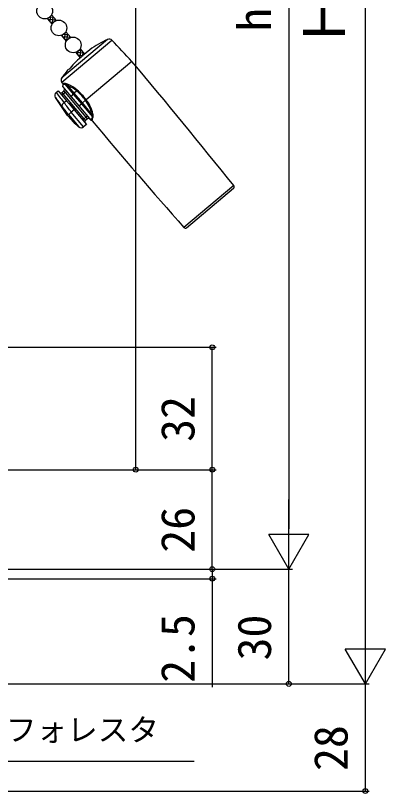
# Model space of a CAD drawing. Units: millimetres, scale not verified. Extents: x -525 to 525, y -783 to 778.
# Drawn here: x -190.4 to -93.8, y 48.7 to 252 of the extents above; entities that cross this region are included whole.
import ezdxf
from ezdxf.enums import TextEntityAlignment as Align

# ---------------------------------------------------------------- set-up
doc = ezdxf.new("R2010")
doc.units = ezdxf.units.MM
doc.header["$LTSCALE"] = 4
doc.layers.add('0-6_YKK_13', color=4, linetype='Continuous')
doc.layers.add('0-8_YKK_D', color=6, linetype='Continuous')
doc.styles.add('ＭＳ ゴシック', font='')
doc.styles.get('ＭＳ ゴシック').set_extended_font_data('MS Gothic')

msp = doc.modelspace()

# ---------------------------------------------------------------- linework, layer by layer
at = {"layer": '0-6_YKK_13'}
for p, q in [((-180.992, 252.239), (-179.717, 250.719)), ((-182.141, 251.275), (-180.866, 249.755)), ((-181.979, 251.082), (-179.866, 250.897)), ((-181.943, 251.039), (-181.914, 251.367)), ((-181.447, 251.673), (-180.443, 251.585)), ((-181.402, 250.394), (-180.426, 250.309)), ((-181.366, 250.351), (-181.231, 251.891)), ((-180.766, 249.92), (-180.604, 251.777)), ((-180.073, 250.561), (-180.026, 251.089)), ((-178.413, 246.832), (-177.138, 245.312)), ((-178.177, 246.551), (-176.064, 246.366)), ((-178.141, 246.508), (-178.101, 246.966)), ((-177.808, 247.156), (-176.641, 247.054)), ((-177.564, 245.82), (-177.411, 247.564)), ((-177.291, 247.748), (-177.218, 247.742)), ((-177.264, 247.796), (-175.988, 246.276)), ((-176.946, 245.603), (-176.802, 247.246)), ((-176.259, 246.164), (-176.225, 246.558)), ((-166.353, 245.774), (-178.316, 235.736)), ((-178.304, 234.574), (-165.211, 245.56)), ((-177.6, 245.863), (-176.777, 245.791)), ((-174.685, 242.389), (-173.501, 240.978)), ((-174.678, 242.381), (-174.677, 242.392)), ((-174.613, 242.415), (-172.6, 242.239)), ((-174.101, 241.693), (-174.006, 242.773)), ((-173.796, 242.981), (-173.178, 242.927)), ((-173.536, 243.353), (-172.358, 241.949)), ((-173.523, 241.005), (-173.338, 243.118)), ((-171.017, 243.074), (-172.932, 241.467)), ((-172.839, 241.546), (-172.761, 242.43)), ((-174.136, 241.736), (-172.756, 241.615)), ((-173.559, 241.048), (-173.434, 241.037)), ((-159.998, 240.055), (-171.964, 230.014)), ((-176.516, 237.96), (-176.56, 238.012)), ((-178.044, 234.219), (-178.304, 234.574)), ((-178.042, 233.4), (-177.988, 234.016)), ((-177.51, 234.094), (-175.343, 231.512)), ((-179.806, 231.919), (-179.268, 232.371)), ((-179.268, 232.371), (-177.069, 229.751)), ((-177.782, 232.312), (-178.242, 231.927)), ((-177.92, 231.544), (-178.242, 231.927)), ((-178.042, 233.4), (-175.844, 230.78)), ((-177.92, 231.544), (-177.461, 231.929)), ((-177.461, 231.929), (-177.782, 232.312)), ((-177.461, 231.929), (-177.078, 232.251)), ((-175.099, 231.77), (-176.721, 233.703)), ((-174.427, 232.334), (-175.099, 231.77)), ((-176.851, 225.914), (-179.986, 230.586)), ((-178.303, 231.222), (-177.92, 231.544)), ((-172.457, 225.032), (-177.92, 231.544)), ((-175.844, 230.78), (-175.343, 231.512)), ((-175.844, 230.78), (-173.864, 228.42)), ((-175.343, 231.512), (-173.21, 228.969)), ((-172.939, 229.196), (-175.099, 231.77)), ((-172.133, 229.873), (-172.939, 229.196)), ((-172.133, 229.873), (-171.964, 230.014)), ((-176.375, 228.924), (-175.09, 227.392)), ((-173.864, 228.42), (-173.21, 228.969)), ((-173.864, 228.42), (-170.65, 224.59)), ((-173.21, 228.969), (-172.939, 229.196)), ((-173.21, 228.969), (-170.303, 225.505)), ((-170.523, 226.317), (-172.939, 229.196)), ((-176.851, 225.914), (-176.587, 226.136)), ((-176.587, 226.136), (-176.586, 226.136)), ((-176.586, 226.136), (-173.909, 222.945)), ((-175.09, 227.392), (-175.83, 226.771)), ((-175.828, 226.767), (-175.83, 226.771)), ((-172.617, 222.94), (-175.828, 226.767)), ((-175.09, 227.392), (-171.876, 223.562)), ((-171.614, 225.739), (-171.997, 225.418)), ((-172.457, 225.032), (-172.84, 224.711)), ((-172.457, 225.032), (-172.135, 224.649)), ((-172.135, 224.649), (-171.676, 225.035)), ((-171.997, 225.418), (-171.676, 225.035)), ((-170.621, 224.588), (-170.65, 224.59)), ((-171.876, 223.562), (-172.617, 222.94)), ((-133.368, 207.558), (-146.408, 196.616)), ((-145.712, 196.563), (-133.437, 206.863))]:
    msp.add_line(p, q, dxfattribs=at)
for points in [[(-177.562, 234.269), (-177.913, 234.228), (-178.01, 234.221), (-178.045, 234.219), (-178.044, 234.22)], [(-177.987, 234.016), (-177.988, 234.016), (-177.956, 234.02), (-177.865, 234.032), (-177.715, 234.055), (-177.51, 234.094)], [(-177.51, 234.094), (-177.204, 233.976), (-176.721, 233.703)], [(-177.461, 231.929), (-171.997, 225.418), (-172.457, 225.032)], [(-178.822, 229.026), (-178.707, 228.876), (-178.341, 228.405)], [(-176.375, 228.924), (-177.069, 229.751), (-177.717, 229.208)], [(-175.09, 227.392), (-174.86, 227.585), (-176.145, 229.117), (-176.375, 228.924)], [(-170.523, 226.317), (-170.353, 225.81), (-170.303, 225.505)], [(-170.303, 225.505), (-170.426, 225.211), (-170.514, 224.959), (-170.574, 224.762), (-170.61, 224.635), (-170.622, 224.589), (-170.621, 224.593)], [(-170.418, 224.487), (-170.419, 224.483), (-170.409, 224.531), (-170.383, 224.653), (-170.337, 224.847), (-170.263, 225.107), (-170.151, 225.419)]]:
    msp.add_lwpolyline(points, dxfattribs=at)
for centre in [(-182.793, 253.219), (-179.065, 248.776), (-175.337, 244.333)]:
    msp.add_circle(centre, 2.05, dxfattribs=at)
for centre, radius, start, end in [((-153.716, 218.566), 30, 114.91336, 125.21981), ((-165.932, 244.867), 1, 43.86879, 114.91336), ((-525.675, -100.944), 500, 43, 43.86879), ((-153.716, 218.566), 29.896, 130, 138.65727), ((-1543.858, -921.141), 1806.5, 38.66742, 40), ((-153.716, 218.566), 30, 139.59407, 145.08664), ((-177.831, 239.638), 2.132, 308.08066, 321.59628), ((-177.496, 235.164), 1, 145.08664, 216.13121), ((-178.287, 234.042), 0.3, 355.0979, 36.08699), ((-177.576, 232.382), 1.887, 60.43392, 89.59767), ((-177.828, 234.095), 0.317, 359.82581, 33.2347), ((-177.029, 233.946), 0.392, 321.81457, 11.4072), ((-180.869, 224.758), 10.182, 49.77589, 65.49037), ((-179.169, 231.153), 0.993, 129.78669, 211.37531), ((-112.595, 281.511), 83.525, 216.43261, 218.76977), ((-178.563, 232.31), 0.5, 220, 310), ((-178.104, 232.695), 0.5, 310, 40), ((-180.211, 225.252), 9.144, 50.76461, 67.56232), ((-175.029, 232.884), 0.815, 317.55365, 334.48996), ((-183.373, 221.7), 13.896, 36.0829, 49.92597), ((-184.111, 221.118), 15.056, 36.21989, 49.30203), ((-147.572, 253.535), 39.715, 215.2981, 218.10674), ((-174.232, 230.706), 1.373, 129.16916, 144.06203), ((-167.476, 223.654), 7.784, 125.21078, 126.83674), ((-181.971, 221.618), 12.842, 40, 40.06834), ((-178.535, 224.83), 8.149, 10.51023, 38.22402), ((-178.962, 224.413), 8.964, 12.39787, 38.6776), ((-370.781, 77.753), 244.395, 37.38327, 38.05567), ((-177.107, 228.09), 1.274, 118.62238, 165.68459), ((-393.597, 60.077), 274.243, 37.43298, 38.07696), ((-157.509, 242.144), 25.25, 220, 229.49424), ((-179.698, 230.645), 5.479, 304.61081, 314.93912), ((-170.339, 225.912), 0.445, 72.84838, 114.50016), ((-171.842, 225.777), 1.728, 348.05524, 18.92488), ((-171.814, 224.266), 0.5, 130, 220), ((-171.354, 224.652), 0.5, 40, 130), ((-170.648, 224.289), 0.3, 40.59396, 84.70299), ((1210.072, 1389.681), 1806.5, 220.16582, 221.33258), ((-170.386, 225.182), 0.333, 45.33754, 75.61), ((-173.26, 223.706), 1, 229.49424, 310), ((-133.759, 207.246), 0.5, 310, 38.66742), ((-146.033, 196.946), 0.5, 221.33258, 310)]:
    msp.add_arc(centre, radius, start, end, dxfattribs=at)
at = {"layer": '0-8_YKK_D'}
for p, q in [((-99, 87.8), (-99, 416.8)), ((-119, 386.8), (-119, 117.8)), ((-159, 133.3), (-159, 371.3)), ((-339, 165.3), (-138, 165.3)), ((-139, 133.3), (-139, 165.3)), ((-324.9, 133.3), (-138, 133.3)), ((-324.9, 133.3), (-138, 133.3)), ((-324.9, 133.3), (-158, 133.3)), ((-139, 107.3), (-139, 133.3)), ((-119, 107.3), (-119, 125.487)), ((-119, 107.3), (-124.25, 116.393)), ((-113.75, 116.393), (-124.25, 116.393)), ((-119, 107.3), (-113.75, 116.393)), ((-139, 107.3), (-139, 109.85)), ((-299.6, 107.3), (-138, 107.3)), ((-299.6, 107.3), (-138, 107.3)), ((-299.6, 107.3), (-118, 107.3)), ((-299.6, 107.3), (-118, 107.3)), ((-139, 107.3), (-139, 104.8)), ((-119, 77.3), (-119, 107.3)), ((-309.5, 104.8), (-138, 104.8)), ((-139, 104.8), (-139, 76.473)), ((-99, 77.3), (-99, 95.487)), ((-99, 77.3), (-104.25, 86.393)), ((-93.75, 86.393), (-104.25, 86.393)), ((-99, 77.3), (-93.75, 86.393)), ((-324.5, 77.3), (-118, 77.3)), ((-324.5, 77.3), (-98, 77.3)), ((-324.5, 77.3), (-98, 77.3)), ((-99, 49.3), (-99, 77.3)), ((-374.501, 49.3), (-98, 49.3))]:
    msp.add_line(p, q, dxfattribs=at)
msp.add_lwpolyline([(-239.444, 93.343), (-237.641, 91.54), (-203.227, 57.126), (-143.722, 57.126)], dxfattribs=at)
for centre in [(-139, 165.3), (-159, 133.3), (-139, 133.3), (-139, 133.3), (-139, 107.3), (-139, 107.3), (-139, 104.8), (-119, 77.3), (-99, 49.3)]:
    msp.add_circle(centre, 0.637, dxfattribs=at)

# ---------------------------------------------------------------- texts
at = {"layer": '0-8_YKK_D', "style": 'ＭＳ ゴシック'}
for s, height, p in [('Ｈ', 11, (-101, 243.948)), ('h', 8.798, (-121, 247.936)), ('32', 8.798, (-141, 140.573)), ('26', 8.798, (-141, 111.607)), ('2.5', 8.798, (-141, 77.586)), ('30', 8.798, (-121, 83.436)), ('28', 8.798, (-101, 54.539))]:
    msp.add_text(s, height=height, rotation=90, dxfattribs=at).set_placement(p, align=Align.BOTTOM_LEFT)
msp.add_text('ラフォレスタ', height=5.865, dxfattribs=at).set_placement((-200.928, 60.608), align=Align.BOTTOM_LEFT)

doc.saveas('drawing.dxf')
